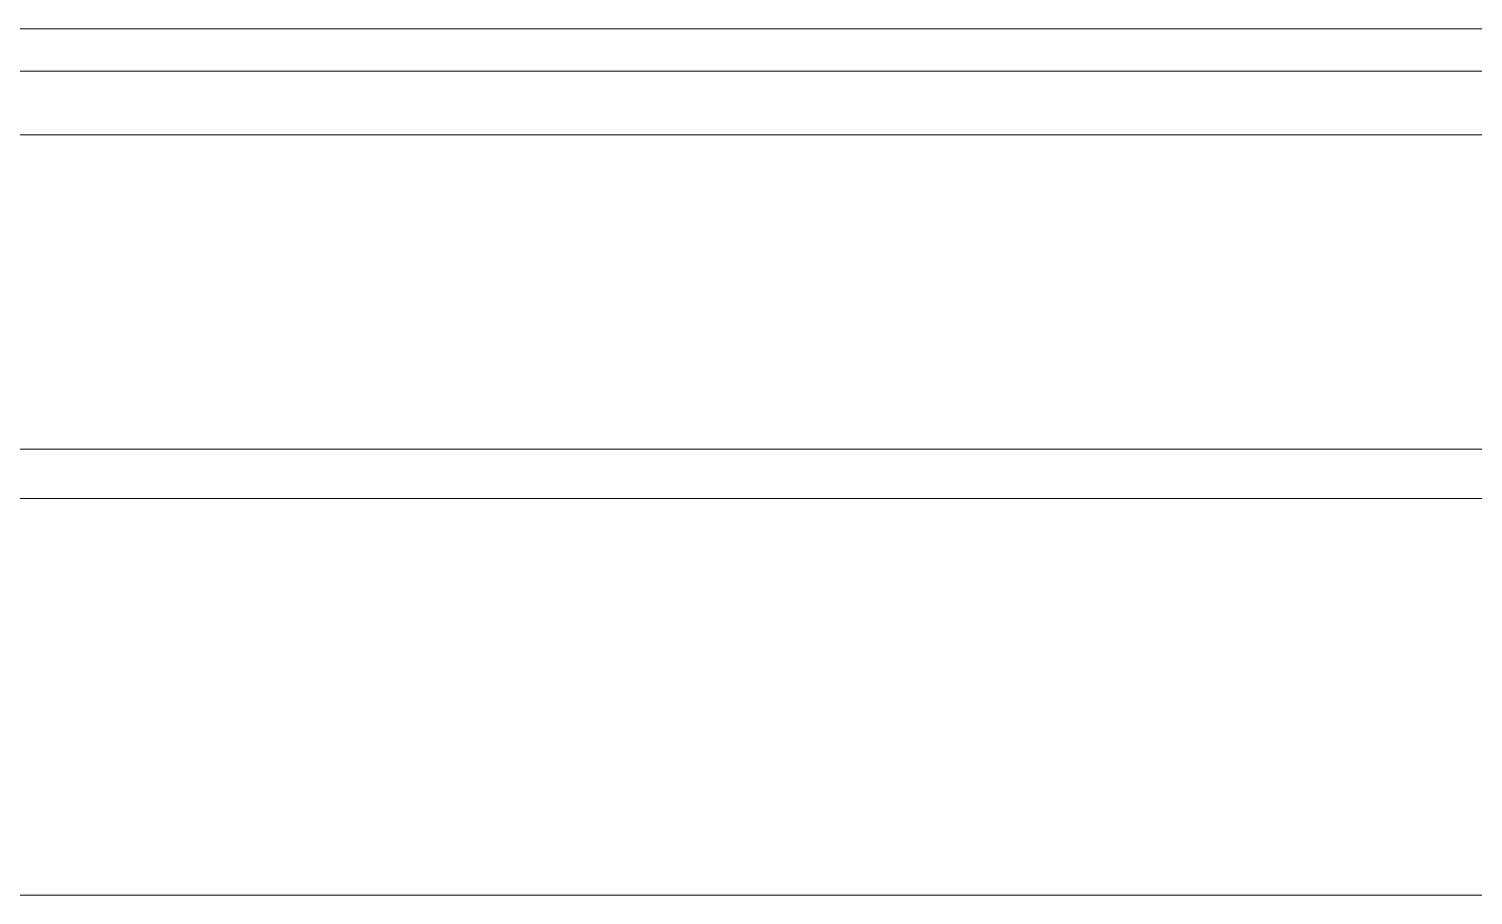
# Model space of a CAD drawing. Header units: inches. Extents: x -16 to 183, y -17 to 123.
# Drawn here: x 0.92 to 5.94, y 105.03 to 108.04 of the extents above; entities that cross this region are included whole.
import ezdxf

# ---------------------------------------------------------------- set-up
doc = ezdxf.new("R2010")
doc.units = ezdxf.units.IN
doc.layers.add('ZANO_R', color=7, linetype='Continuous', lineweight=0)

msp = doc.modelspace()

# ---------------------------------------------------------------- linework, layer by layer
at = {"layer": 'ZANO_R'}
for p, q in [((62.98564, 108.0405), (-7.48676, 108.0405)), ((-7.48676, 107.8939), (62.98564, 107.8939)), ((62.98564, 107.67262), (-7.48676, 107.67262)), ((-7.48676, 106.58005), (62.98564, 106.58005)), ((62.98564, 106.40938), (-7.48676, 106.40938))]:
    msp.add_line(p, q, dxfattribs=at)
msp.add_lwpolyline([(-14.11259, 105.03078), (181.73293, 105.03078)], dxfattribs=at)

doc.saveas('drawing.dxf')
